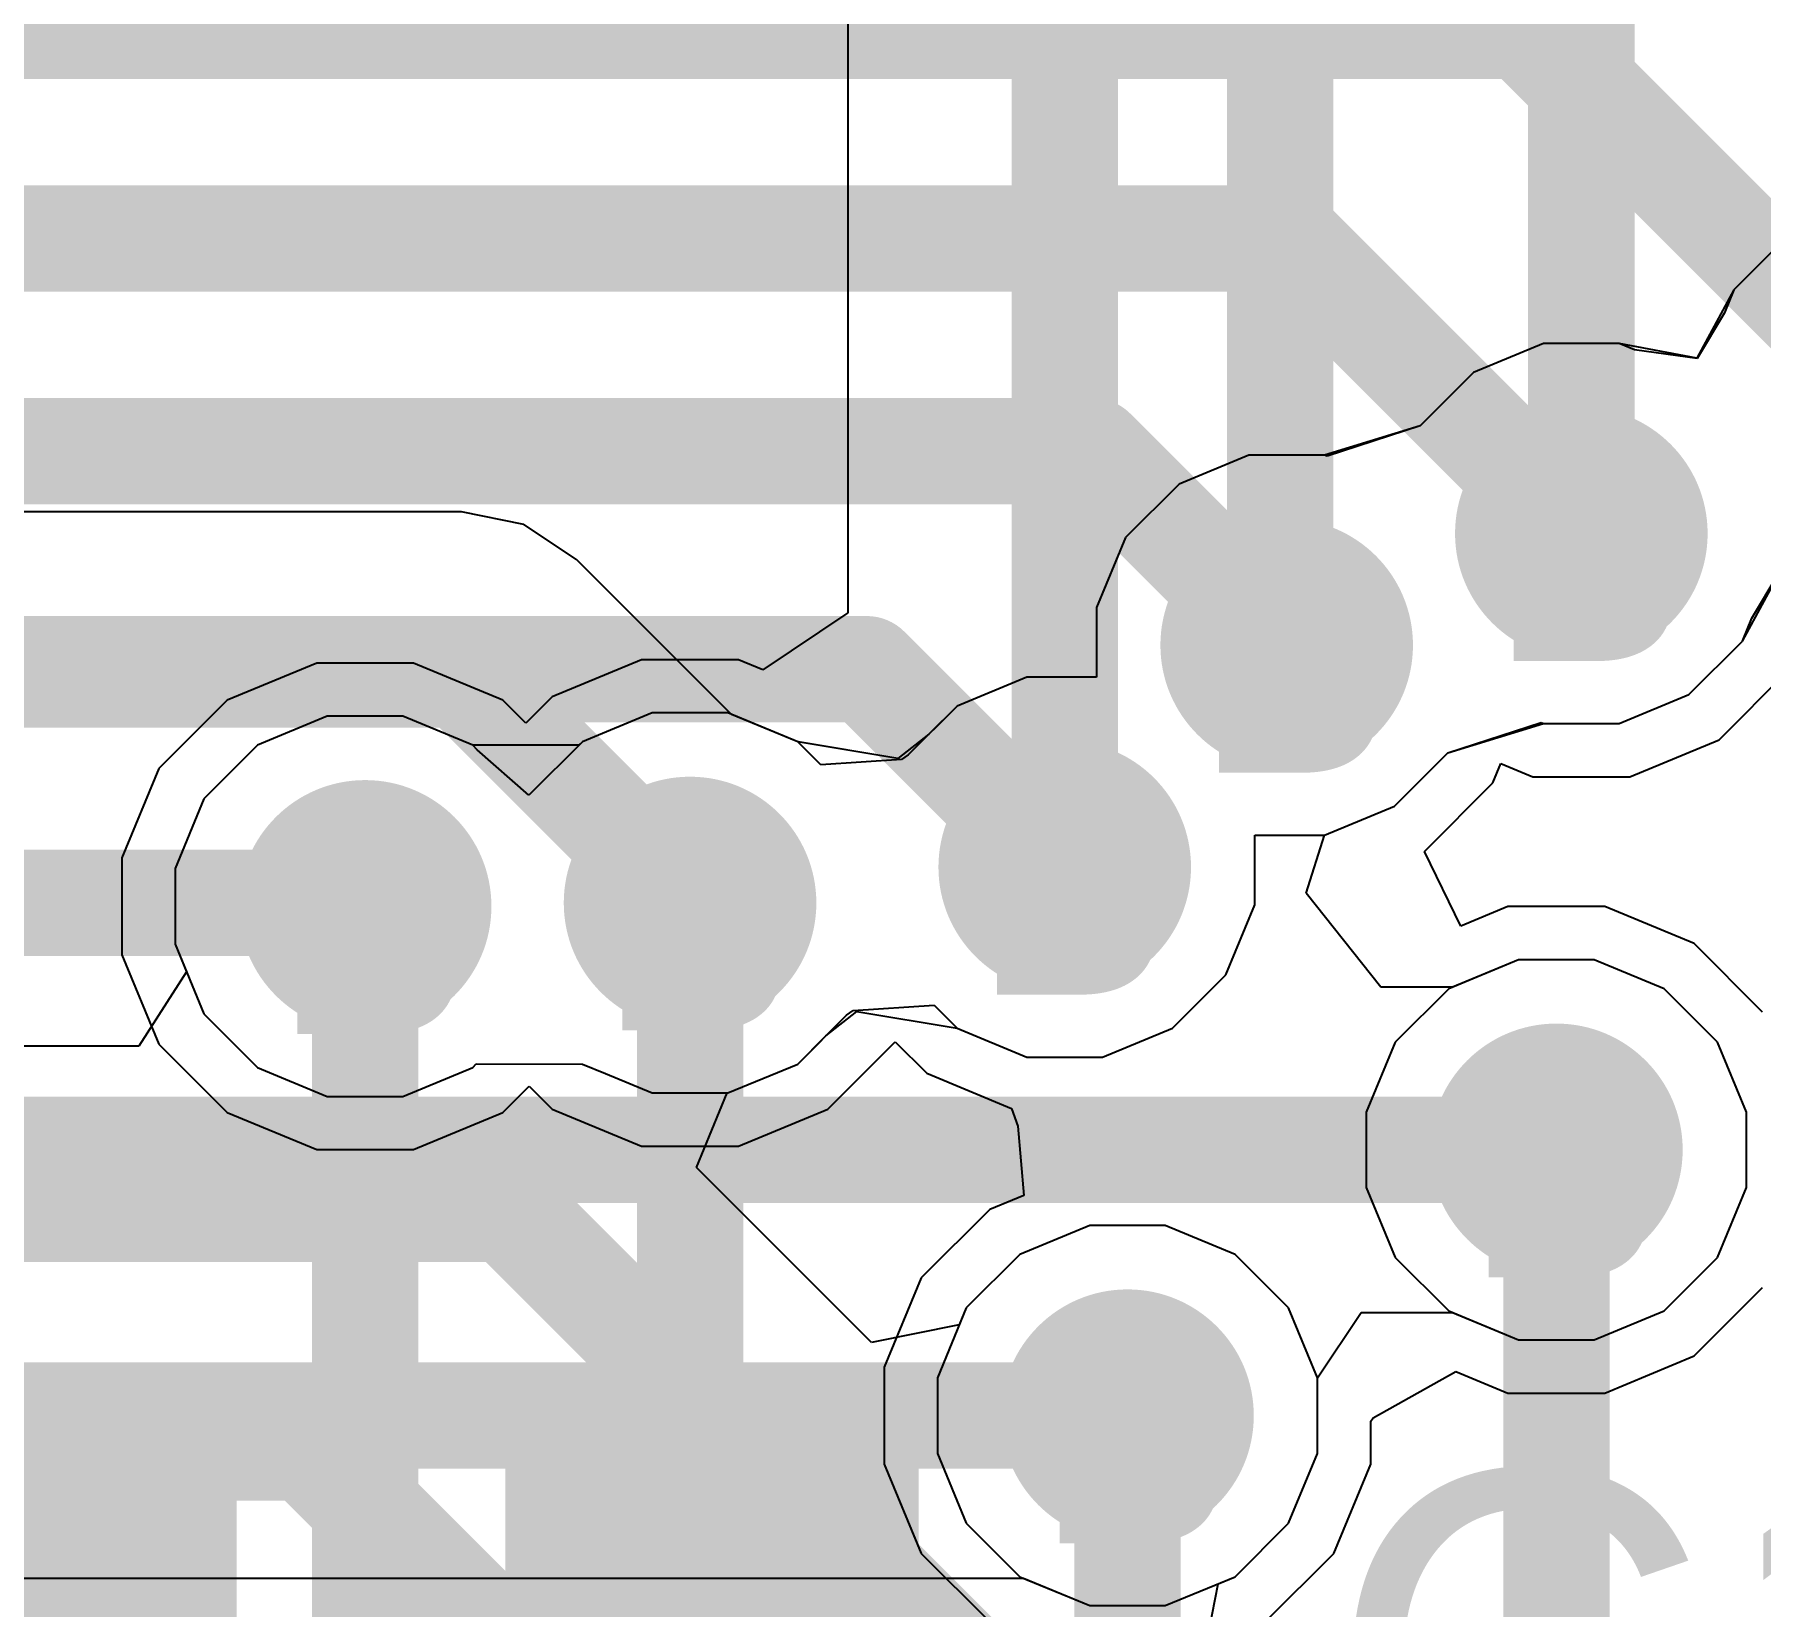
# Model space of a CAD drawing. Header units: inches. Extents: x 0 to 5379, y 0 to 5429.
# Drawn here: x 103.67 to 107.792, y 143.242 to 146.998 of the extents above; entities that cross this region are included whole.
import ezdxf

# ---------------------------------------------------------------- set-up
doc = ezdxf.new("R2010")
doc.units = ezdxf.units.IN
for name, color, linetype in [('Bottom Layer', 5, 'Continuous'), ('Bottom Solder', 6, 'Continuous'), ('Drill Drawing', 1, 'Continuous'), ('GND01', 16, 'Continuous'), ('GND02', 76, 'Continuous'), ('PWR', 156, 'Continuous'), ('SIG 01', 90, 'Continuous'), ('Top Layer', 1, 'Continuous'), ('Top Overlay', 2, 'Continuous'), ('Top Paste', 8, 'Continuous'), ('Top Solder', 216, 'Continuous'), ('Via Holes', 16, 'Continuous')]:
    doc.layers.add(name, color=color, linetype=linetype)
doc.styles.add('Arial', font='', dxfattribs={"height": 0.2})
doc.styles.get('Arial').set_extended_font_data('Arial')

# ---------------------------------------------------------------- blocks, each defined once
blk = doc.blocks.new('C___0603_944')
at = {"layer": 'Top Layer'}
for points in [[(-0.381, 0.4445), (-0.381, -0.4445), (-1.143, -0.4445), (-1.143, 0.4445)], [(1.143, 0.4445), (1.143, -0.4445), (0.381, -0.4445), (0.381, 0.4445)]]:
    blk.add_hatch(color=1, dxfattribs=at).paths.add_polyline_path(points)
at = {"layer": 'Top Paste'}
for points in [[(-0.381, 0.4445), (-0.381, -0.4445), (-1.143, -0.4445), (-1.143, 0.4445)], [(1.143, 0.4445), (1.143, -0.4445), (0.381, -0.4445), (0.381, 0.4445)]]:
    blk.add_hatch(color=8, dxfattribs=at).paths.add_polyline_path(points)
at = {"layer": 'Top Solder'}
for points in [[(-0.321, 0.5045), (-0.321, -0.5045), (-1.203, -0.5045), (-1.203, 0.5045)], [(1.203, 0.5045), (1.203, -0.5045), (0.321, -0.5045), (0.321, 0.5045)]]:
    blk.add_hatch(color=216, dxfattribs=at).paths.add_polyline_path(points)
at = {"layer": 'Top Overlay'}
for points in [[(-1.2446, 0.5334, 0.127, 0.127, 0), (-0.4572, 0.5334, 0.127, 0.127, 0)], [(-1.2446, -0.5334, 0.127, 0.127, 0), (-1.2446, 0.5334, 0.127, 0.127, 0)], [(0.4572, 0.5334, 0.127, 0.127, 0), (1.2446, 0.5334, 0.127, 0.127, 0)], [(1.2446, -0.5334, 0.127, 0.127, 0), (1.2446, 0.5334, 0.127, 0.127, 0)], [(-1.2446, -0.5334, 0.127, 0.127, 0), (-0.4572, -0.5334, 0.127, 0.127, 0)], [(0.4572, -0.5334, 0.127, 0.127, 0), (1.2446, -0.5334, 0.127, 0.127, 0)]]:
    blk.add_lwpolyline(points, format="xyseb", dxfattribs=at)
for points in [[(-1.2764, 0.5334, 0.0635, 0.0635, 1), (-1.2128, 0.5334, 0.0635, 0.0635, 1)], [(-1.2764, 0.5334, 0.0635, 0.0635, 1), (-1.2128, 0.5334, 0.0635, 0.0635, 1)], [(-0.4889, 0.5334, 0.0635, 0.0635, 1), (-0.4254, 0.5334, 0.0635, 0.0635, 1)], [(0.4254, 0.5334, 0.0635, 0.0635, 1), (0.4889, 0.5334, 0.0635, 0.0635, 1)], [(1.2128, 0.5334, 0.0635, 0.0635, 1), (1.2764, 0.5334, 0.0635, 0.0635, 1)], [(1.2128, 0.5334, 0.0635, 0.0635, 1), (1.2764, 0.5334, 0.0635, 0.0635, 1)], [(-1.2764, -0.5334, 0.0635, 0.0635, 1), (-1.2128, -0.5334, 0.0635, 0.0635, 1)], [(-1.2764, -0.5334, 0.0635, 0.0635, 1), (-1.2128, -0.5334, 0.0635, 0.0635, 1)], [(-0.4889, -0.5334, 0.0635, 0.0635, 1), (-0.4254, -0.5334, 0.0635, 0.0635, 1)], [(0.4254, -0.5334, 0.0635, 0.0635, 1), (0.4889, -0.5334, 0.0635, 0.0635, 1)], [(1.2128, -0.5334, 0.0635, 0.0635, 1), (1.2764, -0.5334, 0.0635, 0.0635, 1)], [(1.2128, -0.5334, 0.0635, 0.0635, 1), (1.2764, -0.5334, 0.0635, 0.0635, 1)]]:
    blk.add_lwpolyline(points, format="xyseb", close=True, dxfattribs=at)

msp = doc.modelspace()

# ---------------------------------------------------------------- hatches: boundary and pattern name
at = {"layer": 'Bottom Layer'}
h = msp.add_hatch(color=5, dxfattribs=at)
edge = h.paths.add_edge_path()
edge.add_arc((107.3646, 145.8058), 0.2, 0, 360)
h = msp.add_hatch(color=5, dxfattribs=at)
edge = h.paths.add_edge_path()
edge.add_arc((106.6609, 145.539), 0.2, 0, 360)
h = msp.add_hatch(color=5, dxfattribs=at)
edge = h.paths.add_edge_path()
edge.add_arc((106.1308, 145.0088), 0.2, 0, 360)
h = msp.add_hatch(color=5, dxfattribs=at)
edge = h.paths.add_edge_path()
edge.add_arc((104.46, 144.9151), 0.2, 0, 360)
h = msp.add_hatch(color=5, dxfattribs=at)
edge = h.paths.add_edge_path()
edge.add_arc((105.236, 144.9232), 0.2, 0, 360)
h = msp.add_hatch(color=5, dxfattribs=at)
edge = h.paths.add_edge_path()
edge.add_arc((107.305, 144.3334), 0.2, 0, 360)
h = msp.add_hatch(color=5, dxfattribs=at)
edge = h.paths.add_edge_path()
edge.add_arc((106.2807, 143.6984), 0.2, 0, 360)
at = {"layer": 'Bottom Solder'}
h = msp.add_hatch(color=6, dxfattribs=at)
edge = h.paths.add_edge_path()
edge.add_arc((107.3646, 145.8058), 0.3016, 0, 360)
h = msp.add_hatch(color=6, dxfattribs=at)
edge = h.paths.add_edge_path()
edge.add_arc((106.6609, 145.539), 0.3016, 0, 360)
h = msp.add_hatch(color=6, dxfattribs=at)
edge = h.paths.add_edge_path()
edge.add_arc((106.1308, 145.0088), 0.3016, 0, 360)
h = msp.add_hatch(color=6, dxfattribs=at)
edge = h.paths.add_edge_path()
edge.add_arc((105.236, 144.9232), 0.3016, 0, 360)
h = msp.add_hatch(color=6, dxfattribs=at)
edge = h.paths.add_edge_path()
edge.add_arc((104.46, 144.9151), 0.3016, 0, 360)
h = msp.add_hatch(color=6, dxfattribs=at)
edge = h.paths.add_edge_path()
edge.add_arc((107.305, 144.3334), 0.3016, 0, 360)
h = msp.add_hatch(color=6, dxfattribs=at)
edge = h.paths.add_edge_path()
edge.add_arc((106.2807, 143.6984), 0.3016, 0, 360)
at = {"layer": 'GND01'}
h = msp.add_hatch(color=16, dxfattribs=at)
edge = h.paths.add_edge_path()
edge.add_arc((107.3646, 145.8058), 0.2, 0, 360)
h = msp.add_hatch(color=16, dxfattribs=at)
edge = h.paths.add_edge_path()
edge.add_arc((106.6609, 145.539), 0.2, 0, 360)
h = msp.add_hatch(color=16, dxfattribs=at)
edge = h.paths.add_edge_path()
edge.add_arc((106.1308, 145.0088), 0.2, 0, 360)
h = msp.add_hatch(color=16, dxfattribs=at)
edge = h.paths.add_edge_path()
edge.add_arc((104.46, 144.9151), 0.2, 0, 360)
h = msp.add_hatch(color=16, dxfattribs=at)
edge = h.paths.add_edge_path()
edge.add_arc((105.236, 144.9232), 0.2, 0, 360)
h = msp.add_hatch(color=16, dxfattribs=at)
edge = h.paths.add_edge_path()
edge.add_arc((107.305, 144.3334), 0.2, 0, 360)
h = msp.add_hatch(color=16, dxfattribs=at)
edge = h.paths.add_edge_path()
edge.add_arc((106.2807, 143.6984), 0.2, 0, 360)
at = {"layer": 'GND02'}
h = msp.add_hatch(color=76, dxfattribs=at)
edge = h.paths.add_edge_path()
edge.add_arc((107.3646, 145.8058), 0.2, 0, 360)
h = msp.add_hatch(color=76, dxfattribs=at)
edge = h.paths.add_edge_path()
edge.add_arc((106.6609, 145.539), 0.2, 0, 360)
h = msp.add_hatch(color=76, dxfattribs=at)
edge = h.paths.add_edge_path()
edge.add_arc((106.1308, 145.0088), 0.2, 0, 360)
h = msp.add_hatch(color=76, dxfattribs=at)
edge = h.paths.add_edge_path()
edge.add_arc((104.46, 144.9151), 0.2, 0, 360)
h = msp.add_hatch(color=76, dxfattribs=at)
edge = h.paths.add_edge_path()
edge.add_arc((105.236, 144.9232), 0.2, 0, 360)
h = msp.add_hatch(color=76, dxfattribs=at)
edge = h.paths.add_edge_path()
edge.add_arc((107.305, 144.3334), 0.2, 0, 360)
h = msp.add_hatch(color=76, dxfattribs=at)
edge = h.paths.add_edge_path()
edge.add_arc((106.2807, 143.6984), 0.2, 0, 360)
at = {"layer": 'PWR'}
h = msp.add_hatch(color=156, dxfattribs=at)
edge = h.paths.add_edge_path()
edge.add_arc((107.3646, 145.8058), 0.2, 0, 360)
h = msp.add_hatch(color=156, dxfattribs=at)
edge = h.paths.add_edge_path()
edge.add_arc((106.6609, 145.539), 0.2, 0, 360)
h = msp.add_hatch(color=156, dxfattribs=at)
edge = h.paths.add_edge_path()
edge.add_arc((106.1308, 145.0088), 0.2, 0, 360)
h = msp.add_hatch(color=156, dxfattribs=at)
edge = h.paths.add_edge_path()
edge.add_arc((104.46, 144.9151), 0.2, 0, 360)
h = msp.add_hatch(color=156, dxfattribs=at)
edge = h.paths.add_edge_path()
edge.add_arc((105.236, 144.9232), 0.2, 0, 360)
h = msp.add_hatch(color=156, dxfattribs=at)
edge = h.paths.add_edge_path()
edge.add_arc((107.305, 144.3334), 0.2, 0, 360)
h = msp.add_hatch(color=156, dxfattribs=at)
edge = h.paths.add_edge_path()
edge.add_arc((106.2807, 143.6984), 0.2, 0, 360)
at = {"layer": 'SIG 01'}
h = msp.add_hatch(color=90, dxfattribs=at)
edge = h.paths.add_edge_path()
edge.add_arc((107.3646, 145.8058), 0.2, 0, 360)
h = msp.add_hatch(color=90, dxfattribs=at)
edge = h.paths.add_edge_path()
edge.add_arc((106.6609, 145.539), 0.2, 0, 360)
h = msp.add_hatch(color=90, dxfattribs=at)
edge = h.paths.add_edge_path()
edge.add_arc((106.1308, 145.0088), 0.2, 0, 360)
h = msp.add_hatch(color=90, dxfattribs=at)
edge = h.paths.add_edge_path()
edge.add_arc((104.46, 144.9151), 0.2, 0, 360)
h = msp.add_hatch(color=90, dxfattribs=at)
edge = h.paths.add_edge_path()
edge.add_arc((105.236, 144.9232), 0.2, 0, 360)
h = msp.add_hatch(color=90, dxfattribs=at)
edge = h.paths.add_edge_path()
edge.add_arc((107.305, 144.3334), 0.2, 0, 360)
h = msp.add_hatch(color=90, dxfattribs=at)
edge = h.paths.add_edge_path()
edge.add_arc((106.2807, 143.6984), 0.2, 0, 360)
at = {"layer": 'Top Layer'}
h = msp.add_hatch(color=1, dxfattribs=at)
edge = h.paths.add_edge_path()
edge.add_arc((107.3646, 145.8058), 0.2, 0, 360)
h = msp.add_hatch(color=1, dxfattribs=at)
edge = h.paths.add_edge_path()
edge.add_arc((106.6609, 145.539), 0.2, 0, 360)
h = msp.add_hatch(color=1, dxfattribs=at)
edge = h.paths.add_edge_path()
edge.add_arc((106.1308, 145.0088), 0.2, 0, 360)
h = msp.add_hatch(color=1, dxfattribs=at)
edge = h.paths.add_edge_path()
edge.add_arc((104.46, 144.9151), 0.2, 0, 360)
h = msp.add_hatch(color=1, dxfattribs=at)
edge = h.paths.add_edge_path()
edge.add_arc((105.236, 144.9232), 0.2, 0, 360)
h = msp.add_hatch(color=1, dxfattribs=at)
edge = h.paths.add_edge_path()
edge.add_arc((107.305, 144.3334), 0.2, 0, 360)
h = msp.add_hatch(color=1, dxfattribs=at)
edge = h.paths.add_edge_path()
edge.add_arc((106.2807, 143.6984), 0.2, 0, 360)
msp.add_hatch(color=1, dxfattribs=at).paths.add_polyline_path([(101.0298, 142.6631), (104.093, 142.6631), (104.093, 143.5521), (101.0298, 143.5521)])
at = {"layer": 'Top Solder'}
h = msp.add_hatch(color=216, dxfattribs=at)
edge = h.paths.add_edge_path()
edge.add_arc((107.3646, 145.8058), 0.3016, 0, 360)
h = msp.add_hatch(color=216, dxfattribs=at)
edge = h.paths.add_edge_path()
edge.add_arc((106.6609, 145.539), 0.3016, 0, 360)
h = msp.add_hatch(color=216, dxfattribs=at)
edge = h.paths.add_edge_path()
edge.add_arc((106.1308, 145.0088), 0.3016, 0, 360)
h = msp.add_hatch(color=216, dxfattribs=at)
edge = h.paths.add_edge_path()
edge.add_arc((105.236, 144.9232), 0.3016, 0, 360)
h = msp.add_hatch(color=216, dxfattribs=at)
edge = h.paths.add_edge_path()
edge.add_arc((104.46, 144.9151), 0.3016, 0, 360)
h = msp.add_hatch(color=216, dxfattribs=at)
edge = h.paths.add_edge_path()
edge.add_arc((107.305, 144.3334), 0.3016, 0, 360)
h = msp.add_hatch(color=216, dxfattribs=at)
edge = h.paths.add_edge_path()
edge.add_arc((106.2807, 143.6984), 0.3016, 0, 360)
at = {"layer": 'Via Holes'}
h = msp.add_hatch(color=7, dxfattribs=at)
edge = h.paths.add_edge_path()
edge.add_arc((107.3646, 145.8058), 0.1, 0, 360)
h = msp.add_hatch(color=7, dxfattribs=at)
edge = h.paths.add_edge_path()
edge.add_arc((106.6609, 145.539), 0.1, 0, 360)
h = msp.add_hatch(color=7, dxfattribs=at)
edge = h.paths.add_edge_path()
edge.add_arc((106.1308, 145.0088), 0.1, 0, 360)
h = msp.add_hatch(color=7, dxfattribs=at)
edge = h.paths.add_edge_path()
edge.add_arc((104.46, 144.9151), 0.1, 0, 360)
h = msp.add_hatch(color=7, dxfattribs=at)
edge = h.paths.add_edge_path()
edge.add_arc((105.236, 144.9232), 0.1, 0, 360)
h = msp.add_hatch(color=7, dxfattribs=at)
edge = h.paths.add_edge_path()
edge.add_arc((107.305, 144.3334), 0.1, 0, 360)
h = msp.add_hatch(color=7, dxfattribs=at)
edge = h.paths.add_edge_path()
edge.add_arc((106.2807, 143.6984), 0.1, 0, 360)

# ---------------------------------------------------------------- linework, layer by layer
at = {"layer": 'Bottom Layer'}
for p, q in [((107.8567, 146.5159), (107.729, 146.3882)), ((107.729, 146.3882), (107.7063, 146.3334)), ((107.7063, 146.3334), (107.6414, 146.2239)), ((107.2743, 146.2598), (107.1074, 146.1907)), ((107.4549, 146.2598), (107.2743, 146.2598)), ((107.4917, 146.2445), (107.4549, 146.2598)), ((107.6414, 146.2239), (107.4917, 146.2445)), ((107.1074, 146.1907), (106.9797, 146.063)), ((106.9797, 146.063), (106.7572, 145.9906)), ((106.5706, 145.993), (106.4038, 145.9239)), ((106.7513, 145.993), (106.5706, 145.993)), ((106.7572, 145.9906), (106.7513, 145.993)), ((106.4038, 145.9239), (106.2761, 145.7962)), ((106.2761, 145.7962), (106.207, 145.6293)), ((107.7721, 145.6034), (107.837, 145.7129)), ((106.207, 145.6293), (106.207, 145.4628)), ((107.7494, 145.5486), (107.7721, 145.6034)), ((107.6217, 145.4209), (107.7494, 145.5486)), ((106.0404, 145.4628), (105.8736, 145.3937)), ((106.207, 145.4628), (106.0404, 145.4628)), ((105.8736, 145.3937), (105.7567, 145.2769)), ((107.4549, 145.3518), (107.6217, 145.4209)), ((104.3697, 145.3691), (104.2029, 145.3)), ((104.5503, 145.3691), (104.3697, 145.3691)), ((104.7172, 145.3), (104.5503, 145.3691)), ((105.1457, 145.3772), (104.9788, 145.3081)), ((105.3263, 145.3772), (105.1457, 145.3772)), ((105.4932, 145.3081), (105.3263, 145.3772)), ((107.0458, 145.2819), (107.2683, 145.3543)), ((107.2683, 145.3543), (107.2743, 145.3518)), ((107.2743, 145.3518), (107.4549, 145.3518)), ((104.9788, 145.3081), (104.8511, 145.1804)), ((105.5481, 145.2532), (105.4932, 145.3081)), ((104.2029, 145.3), (104.0751, 145.1723)), ((104.7278, 145.2894), (104.7172, 145.3)), ((104.8511, 145.1804), (104.7278, 145.2894)), ((105.741, 145.2657), (105.5481, 145.2532)), ((105.7567, 145.2769), (105.741, 145.2657)), ((106.9181, 145.1542), (107.0458, 145.2819)), ((104.0751, 145.1723), (104.006, 145.0054)), ((106.7513, 145.085), (106.9181, 145.1542)), ((106.5847, 144.9185), (106.5847, 145.085)), ((106.5847, 145.085), (106.7513, 145.085)), ((104.006, 145.0054), (104.006, 144.8248)), ((106.5156, 144.7517), (106.5847, 144.9185)), ((104.006, 144.8248), (104.0333, 144.7589)), ((107.2147, 144.7874), (107.0478, 144.7183)), ((107.3953, 144.7874), (107.2147, 144.7874)), ((107.5622, 144.7183), (107.3953, 144.7874)), ((104.0333, 144.7589), (103.9196, 144.5811)), ((106.3879, 144.624), (106.5156, 144.7517)), ((107.0478, 144.7183), (106.9201, 144.5906)), ((107.6899, 144.5906), (107.5622, 144.7183)), ((105.4932, 144.5383), (105.61, 144.6552)), ((105.61, 144.6552), (105.6258, 144.6664)), ((105.6258, 144.6664), (105.8187, 144.6789)), ((105.8187, 144.6789), (105.8736, 144.624)), ((105.8736, 144.624), (106.0404, 144.5548)), ((106.2211, 144.5548), (106.3879, 144.624)), ((103.9196, 144.5811), (86.9157, 144.5811)), ((106.9201, 144.5906), (106.851, 144.4237)), ((107.759, 144.4237), (107.6899, 144.5906)), ((105.3263, 144.4692), (105.4932, 144.5383)), ((106.0404, 144.5548), (106.2211, 144.5548)), ((105.2512, 144.2914), (105.3249, 144.4692)), ((105.3249, 144.4692), (105.3263, 144.4692)), ((106.851, 144.4237), (106.851, 144.2431)), ((107.759, 144.2431), (107.759, 144.4237)), ((105.6693, 143.8733), (105.2512, 144.2914)), ((106.851, 144.2431), (106.9201, 144.0762)), ((107.6899, 144.0762), (107.759, 144.2431)), ((106.1904, 144.1524), (106.0235, 144.0833)), ((106.371, 144.1524), (106.1904, 144.1524)), ((106.5379, 144.0833), (106.371, 144.1524)), ((106.0235, 144.0833), (105.8958, 143.9556)), ((106.6656, 143.9556), (106.5379, 144.0833)), ((106.9201, 144.0762), (107.0478, 143.9485)), ((107.5622, 143.9485), (107.6899, 144.0762)), ((105.8958, 143.9556), (105.879, 143.9151)), ((106.7347, 143.7887), (106.6656, 143.9556)), ((107.0478, 143.9485), (107.2147, 143.8794)), ((107.3953, 143.8794), (107.5622, 143.9485)), ((105.879, 143.9151), (105.6693, 143.8733)), ((107.2147, 143.8794), (107.3953, 143.8794)), ((106.7347, 143.6081), (106.7347, 143.7887)), ((106.6656, 143.4412), (106.7347, 143.6081)), ((106.5379, 143.3135), (106.6656, 143.4412)), ((106.4556, 143.087), (106.4974, 143.2967)), ((106.4974, 143.2967), (106.5379, 143.3135))]:
    msp.add_line(p, q, dxfattribs=at)
for points in [[(86.7548, 144.1927, 0.254, 0.254, 0), (104.8006, 144.1927, 0.254, 0.254, 0)], [(104.8006, 144.1927, 0.254, 0.254, 0), (106.2807, 142.7126, 0.254, 0.254, 0)], [(80.1888, 143.622, 0.254, 0.254, 0), (104.3208, 143.622, 0.254, 0.254, 0)], [(104.3208, 143.622, 0.254, 0.254, 0), (105.244, 142.6988, 0.254, 0.254, 0)]]:
    msp.add_lwpolyline(points, format="xyseb", dxfattribs=at)
for points in [[(104.7371, 144.1927, 0.127, 0.127, 1), (104.8641, 144.1927, 0.127, 0.127, 1)], [(104.7371, 144.1927, 0.127, 0.127, 1), (104.8641, 144.1927, 0.127, 0.127, 1)], [(104.2573, 143.622, 0.127, 0.127, 1), (104.3843, 143.622, 0.127, 0.127, 1)], [(104.2573, 143.622, 0.127, 0.127, 1), (104.3843, 143.622, 0.127, 0.127, 1)]]:
    msp.add_lwpolyline(points, format="xyseb", close=True, dxfattribs=at)
at = {"layer": 'GND01'}
for p, q in [((107.8567, 146.5159), (107.729, 146.3882)), ((107.729, 146.3882), (107.6404, 146.225)), ((107.2743, 146.2598), (107.1074, 146.1907)), ((107.4549, 146.2598), (107.2743, 146.2598)), ((107.6404, 146.225), (107.4549, 146.2598)), ((107.1074, 146.1907), (106.9797, 146.063)), ((106.9797, 146.063), (106.7513, 145.993)), ((106.5706, 145.993), (106.4038, 145.9239)), ((106.7513, 145.993), (106.5706, 145.993)), ((106.4038, 145.9239), (106.2761, 145.7962)), ((106.2761, 145.7962), (106.207, 145.6293)), ((107.7494, 145.5486), (107.838, 145.7118)), ((106.207, 145.6293), (106.207, 145.4628)), ((107.6217, 145.4209), (107.7494, 145.5486)), ((106.0404, 145.4628), (105.8736, 145.3937)), ((106.207, 145.4628), (106.0404, 145.4628)), ((105.8736, 145.3937), (105.8065, 145.3266)), ((107.4549, 145.3518), (107.6217, 145.4209)), ((104.3697, 145.3691), (104.2029, 145.3)), ((104.5503, 145.3691), (104.3697, 145.3691)), ((104.6618, 145.3229), (104.5503, 145.3691)), ((105.1457, 145.3772), (104.9788, 145.3081)), ((105.3263, 145.3772), (105.1457, 145.3772)), ((105.4932, 145.3081), (105.3263, 145.3772)), ((107.0458, 145.2819), (107.2743, 145.3518)), ((107.2743, 145.3518), (107.4549, 145.3518)), ((104.7172, 145.3), (104.6618, 145.3229)), ((104.9788, 145.3081), (104.9705, 145.2998)), ((105.7324, 145.2683), (105.4932, 145.3081)), ((105.8065, 145.3266), (105.7324, 145.2683)), ((104.2029, 145.3), (104.0751, 145.1723)), ((104.9705, 145.2998), (104.7172, 145.3)), ((106.9181, 145.1542), (107.0458, 145.2819)), ((104.0751, 145.1723), (104.006, 145.0054)), ((106.7513, 145.085), (106.9181, 145.1542)), ((106.5847, 144.9185), (106.5847, 145.085)), ((106.5847, 145.085), (106.7513, 145.085)), ((104.006, 145.0054), (104.006, 144.8248)), ((106.5156, 144.7517), (106.5847, 144.9185)), ((104.006, 144.8248), (104.0751, 144.6579)), ((107.2147, 144.7874), (107.0478, 144.7183)), ((107.3953, 144.7874), (107.2147, 144.7874)), ((107.5622, 144.7183), (107.3953, 144.7874)), ((106.3879, 144.624), (106.5156, 144.7517)), ((107.0478, 144.7183), (106.9201, 144.5906)), ((107.6899, 144.5906), (107.5622, 144.7183)), ((104.0751, 144.6579), (104.2029, 144.5302)), ((105.5603, 144.6054), (105.6344, 144.6638)), ((105.6344, 144.6638), (105.8736, 144.624)), ((105.4932, 144.5383), (105.5603, 144.6054)), ((105.8736, 144.624), (106.0404, 144.5548)), ((106.2211, 144.5548), (106.3879, 144.624)), ((106.9201, 144.5906), (106.851, 144.4237)), ((107.759, 144.4237), (107.6899, 144.5906)), ((104.2029, 144.5302), (104.3697, 144.4611)), ((104.5503, 144.4611), (104.7172, 144.5302)), ((104.7172, 144.5302), (104.7255, 144.5386)), ((104.7255, 144.5386), (104.9788, 144.5383)), ((104.9788, 144.5383), (105.0342, 144.5154)), ((105.3263, 144.4692), (105.4932, 144.5383)), ((106.0404, 144.5548), (106.2211, 144.5548)), ((105.0342, 144.5154), (105.1457, 144.4692)), ((104.3697, 144.4611), (104.5503, 144.4611)), ((105.1457, 144.4692), (105.3263, 144.4692)), ((106.851, 144.4237), (106.851, 144.2431)), ((107.759, 144.2431), (107.759, 144.4237)), ((106.851, 144.2431), (106.9201, 144.0762)), ((107.6899, 144.0762), (107.759, 144.2431)), ((106.1904, 144.1524), (106.0235, 144.0833)), ((106.371, 144.1524), (106.1904, 144.1524)), ((106.5379, 144.0833), (106.371, 144.1524)), ((106.0235, 144.0833), (105.8958, 143.9556)), ((106.6656, 143.9556), (106.5379, 144.0833)), ((106.9201, 144.0762), (107.0478, 143.9485)), ((107.5622, 143.9485), (107.6899, 144.0762)), ((105.8958, 143.9556), (105.8267, 143.7887)), ((106.7347, 143.7887), (106.6656, 143.9556)), ((107.0478, 143.9485), (107.2147, 143.8794)), ((107.3953, 143.8794), (107.5622, 143.9485)), ((107.2147, 143.8794), (107.3953, 143.8794)), ((105.8267, 143.7887), (105.8267, 143.6081)), ((106.7347, 143.6081), (106.7347, 143.7887)), ((105.8267, 143.6081), (105.8958, 143.4412)), ((106.6656, 143.4412), (106.7347, 143.6081)), ((105.8958, 143.4412), (106.0235, 143.3135)), ((106.5379, 143.3135), (106.6656, 143.4412)), ((106.0235, 143.3135), (106.1904, 143.2444)), ((106.371, 143.2444), (106.5379, 143.3135)), ((106.1904, 143.2444), (106.371, 143.2444))]:
    msp.add_line(p, q, dxfattribs=at)
at = {"layer": 'GND02'}
for p, q in [((107.8567, 146.5159), (107.729, 146.3882)), ((107.729, 146.3882), (107.6404, 146.225)), ((107.2743, 146.2598), (107.1074, 146.1907)), ((107.4549, 146.2598), (107.2743, 146.2598)), ((107.6404, 146.225), (107.4549, 146.2598)), ((107.1074, 146.1907), (106.9797, 146.063)), ((106.9797, 146.063), (106.7513, 145.993)), ((106.5706, 145.993), (106.4038, 145.9239)), ((106.7513, 145.993), (106.5706, 145.993)), ((106.4038, 145.9239), (106.2761, 145.7962)), ((106.2761, 145.7962), (106.207, 145.6293)), ((107.7494, 145.5486), (107.838, 145.7118)), ((106.207, 145.6293), (106.207, 145.4628)), ((107.6217, 145.4209), (107.7494, 145.5486)), ((106.0404, 145.4628), (105.8736, 145.3937)), ((106.207, 145.4628), (106.0404, 145.4628)), ((105.8736, 145.3937), (105.8065, 145.3266)), ((107.4549, 145.3518), (107.6217, 145.4209)), ((104.3697, 145.3691), (104.2029, 145.3)), ((104.5503, 145.3691), (104.3697, 145.3691)), ((104.6618, 145.3229), (104.5503, 145.3691)), ((105.1457, 145.3772), (104.9788, 145.3081)), ((105.3263, 145.3772), (105.1457, 145.3772)), ((105.4932, 145.3081), (105.3263, 145.3772)), ((107.0458, 145.2819), (107.2743, 145.3518)), ((107.2743, 145.3518), (107.4549, 145.3518)), ((104.7172, 145.3), (104.6618, 145.3229)), ((104.9788, 145.3081), (104.9705, 145.2998)), ((105.7324, 145.2683), (105.4932, 145.3081)), ((105.8065, 145.3266), (105.7324, 145.2683)), ((104.2029, 145.3), (104.0751, 145.1723)), ((104.9705, 145.2998), (104.7172, 145.3)), ((106.9181, 145.1542), (107.0458, 145.2819)), ((104.0751, 145.1723), (104.006, 145.0054)), ((106.7513, 145.085), (106.9181, 145.1542)), ((106.5847, 144.9185), (106.5847, 145.085)), ((106.5847, 145.085), (106.7513, 145.085)), ((104.006, 145.0054), (104.006, 144.8248)), ((106.5156, 144.7517), (106.5847, 144.9185)), ((104.006, 144.8248), (104.0751, 144.6579)), ((107.2147, 144.7874), (107.0478, 144.7183)), ((107.3953, 144.7874), (107.2147, 144.7874)), ((107.5622, 144.7183), (107.3953, 144.7874)), ((106.3879, 144.624), (106.5156, 144.7517)), ((107.0478, 144.7183), (106.9201, 144.5906)), ((107.6899, 144.5906), (107.5622, 144.7183)), ((104.0751, 144.6579), (104.2029, 144.5302)), ((105.5603, 144.6054), (105.6344, 144.6638)), ((105.6344, 144.6638), (105.8736, 144.624)), ((105.4932, 144.5383), (105.5603, 144.6054)), ((105.8736, 144.624), (106.0404, 144.5548)), ((106.2211, 144.5548), (106.3879, 144.624)), ((106.9201, 144.5906), (106.851, 144.4237)), ((107.759, 144.4237), (107.6899, 144.5906)), ((104.2029, 144.5302), (104.3697, 144.4611)), ((104.5503, 144.4611), (104.7172, 144.5302)), ((104.7172, 144.5302), (104.7255, 144.5386)), ((104.7255, 144.5386), (104.9788, 144.5383)), ((104.9788, 144.5383), (105.0342, 144.5154)), ((105.3263, 144.4692), (105.4932, 144.5383)), ((106.0404, 144.5548), (106.2211, 144.5548)), ((105.0342, 144.5154), (105.1457, 144.4692)), ((104.3697, 144.4611), (104.5503, 144.4611)), ((105.1457, 144.4692), (105.3263, 144.4692)), ((106.851, 144.4237), (106.851, 144.2431)), ((107.759, 144.2431), (107.759, 144.4237)), ((106.851, 144.2431), (106.9201, 144.0762)), ((107.6899, 144.0762), (107.759, 144.2431)), ((106.1904, 144.1524), (106.0235, 144.0833)), ((106.371, 144.1524), (106.1904, 144.1524)), ((106.5379, 144.0833), (106.371, 144.1524)), ((106.0235, 144.0833), (105.8958, 143.9556)), ((106.6656, 143.9556), (106.5379, 144.0833)), ((106.9201, 144.0762), (107.0478, 143.9485)), ((107.5622, 143.9485), (107.6899, 144.0762)), ((105.8958, 143.9556), (105.8267, 143.7887)), ((106.7347, 143.7887), (106.6656, 143.9556)), ((107.0478, 143.9485), (107.2147, 143.8794)), ((107.3953, 143.8794), (107.5622, 143.9485)), ((107.2147, 143.8794), (107.3953, 143.8794)), ((105.8267, 143.7887), (105.8267, 143.6081)), ((106.7347, 143.6081), (106.7347, 143.7887)), ((105.8267, 143.6081), (105.8958, 143.4412)), ((106.6656, 143.4412), (106.7347, 143.6081)), ((105.8958, 143.4412), (106.0235, 143.3135)), ((106.5379, 143.3135), (106.6656, 143.4412)), ((106.0235, 143.3135), (106.1904, 143.2444)), ((106.371, 143.2444), (106.5379, 143.3135)), ((106.1904, 143.2444), (106.371, 143.2444))]:
    msp.add_line(p, q, dxfattribs=at)
at = {"layer": 'PWR'}
for p, q in [((107.8567, 146.5159), (107.729, 146.3882)), ((107.729, 146.3882), (107.6404, 146.225)), ((107.2743, 146.2598), (107.1074, 146.1907)), ((107.4549, 146.2598), (107.2743, 146.2598)), ((107.6404, 146.225), (107.4549, 146.2598)), ((107.1074, 146.1907), (106.9797, 146.063)), ((106.9797, 146.063), (106.7513, 145.993)), ((106.5706, 145.993), (106.4038, 145.9239)), ((106.7513, 145.993), (106.5706, 145.993)), ((106.4038, 145.9239), (106.2761, 145.7962)), ((104.6905, 145.8572), (88.1035, 145.8572)), ((104.8391, 145.8276), (104.6905, 145.8572)), ((104.9652, 145.7434), (104.8391, 145.8276)), ((106.2761, 145.7962), (106.207, 145.6293)), ((105.335, 145.3736), (104.9652, 145.7434)), ((107.7494, 145.5486), (107.838, 145.7118)), ((106.207, 145.6293), (106.207, 145.4628)), ((107.6217, 145.4209), (107.7494, 145.5486)), ((106.0404, 145.4628), (105.8736, 145.3937)), ((106.207, 145.4628), (106.0404, 145.4628)), ((105.8736, 145.3937), (105.8065, 145.3266)), ((107.4549, 145.3518), (107.6217, 145.4209)), ((105.4891, 145.3098), (105.335, 145.3736)), ((107.0458, 145.2819), (107.2743, 145.3518)), ((107.2743, 145.3518), (107.4549, 145.3518)), ((105.4942, 145.3079), (105.4891, 145.3098)), ((105.7324, 145.2683), (105.4942, 145.3079)), ((105.8065, 145.3266), (105.7324, 145.2683)), ((106.9181, 145.1542), (107.0458, 145.2819)), ((106.7513, 145.085), (106.9181, 145.1542)), ((106.7074, 144.9465), (106.7513, 145.085)), ((106.8857, 144.7219), (106.7074, 144.9465)), ((107.2147, 144.7874), (107.0565, 144.7219)), ((107.3953, 144.7874), (107.2147, 144.7874)), ((107.5622, 144.7183), (107.3953, 144.7874)), ((107.0565, 144.7219), (106.8857, 144.7219)), ((107.6899, 144.5906), (107.5622, 144.7183)), ((107.759, 144.4237), (107.6899, 144.5906)), ((107.759, 144.2431), (107.759, 144.4237)), ((107.6899, 144.0762), (107.759, 144.2431)), ((107.5622, 143.9485), (107.6899, 144.0762)), ((106.7347, 143.7887), (106.8391, 143.9449)), ((106.8391, 143.9449), (107.0565, 143.9449)), ((107.0565, 143.9449), (107.2147, 143.8794)), ((107.3953, 143.8794), (107.5622, 143.9485)), ((107.2147, 143.8794), (107.3953, 143.8794)), ((106.7347, 143.6081), (106.7347, 143.7887)), ((106.6656, 143.4412), (106.7347, 143.6081)), ((106.5379, 143.3135), (106.6656, 143.4412)), ((102.8372, 143.3099), (106.0322, 143.3099)), ((106.0322, 143.3099), (106.1904, 143.2444)), ((106.371, 143.2444), (106.5379, 143.3135)), ((106.1904, 143.2444), (106.371, 143.2444))]:
    msp.add_line(p, q, dxfattribs=at)
for points in [[(88.1035, 145.4687, 0.254, 0.254, 0), (104.6905, 145.4687, 0.254, 0.254, 0)], [(104.6905, 145.4687, 0.254, 0.254, 0), (105.236, 144.9232, 0.254, 0.254, 0)], [(88.4145, 144.9232, 0.254, 0.254, 0), (104.4519, 144.9232, 0.254, 0.254, 0)], [(104.4519, 144.9232, 0.254, 0.254, 0), (104.46, 144.9151, 0.254, 0.254, 0)], [(88.7175, 144.3334, 0.254, 0.254, 0), (107.305, 144.3334, 0.254, 0.254, 0)], [(89.0079, 143.6984, 0.254, 0.254, 0), (106.2807, 143.6984, 0.254, 0.254, 0)]]:
    msp.add_lwpolyline(points, format="xyseb", dxfattribs=at)
for points in [[(104.627, 145.4687, 0.127, 0.127, 1), (104.754, 145.4687, 0.127, 0.127, 1)], [(104.627, 145.4687, 0.127, 0.127, 1), (104.754, 145.4687, 0.127, 0.127, 1)], [(104.3884, 144.9232, 0.127, 0.127, 1), (104.5154, 144.9232, 0.127, 0.127, 1)], [(104.3884, 144.9232, 0.127, 0.127, 1), (104.5154, 144.9232, 0.127, 0.127, 1)], [(104.3965, 144.9151, 0.127, 0.127, 1), (104.5235, 144.9151, 0.127, 0.127, 1)], [(105.1725, 144.9232, 0.127, 0.127, 1), (105.2995, 144.9232, 0.127, 0.127, 1)], [(107.2415, 144.3334, 0.127, 0.127, 1), (107.3685, 144.3334, 0.127, 0.127, 1)], [(106.2172, 143.6984, 0.127, 0.127, 1), (106.3442, 143.6984, 0.127, 0.127, 1)]]:
    msp.add_lwpolyline(points, format="xyseb", close=True, dxfattribs=at)
at = {"layer": 'SIG 01'}
for p, q in [((105.6128, 147.8124), (105.6128, 145.616)), ((105.6128, 145.616), (105.4096, 145.4802)), ((104.3445, 145.4961), (104.1309, 145.4077)), ((104.5756, 145.4961), (104.3445, 145.4961)), ((104.7891, 145.4077), (104.5756, 145.4961)), ((105.1204, 145.5042), (104.9069, 145.4158)), ((105.3516, 145.5042), (105.1204, 145.5042)), ((105.4096, 145.4802), (105.3516, 145.5042)), ((107.6937, 145.3132), (107.8571, 145.4767)), ((104.1309, 145.4077), (103.9675, 145.2442)), ((104.844, 145.3528), (104.7891, 145.4077)), ((104.9069, 145.4158), (104.844, 145.3528)), ((107.4801, 145.2248), (107.6937, 145.3132)), ((103.9675, 145.2442), (103.879, 145.0307)), ((107.1535, 145.2099), (107.1727, 145.2564)), ((107.1727, 145.2564), (107.249, 145.2248)), ((107.249, 145.2248), (107.4801, 145.2248)), ((106.9901, 145.0465), (107.1535, 145.2099)), ((103.879, 145.0307), (103.879, 144.7995)), ((107.0768, 144.8678), (106.9901, 145.0465)), ((107.1894, 144.9144), (107.0768, 144.8678)), ((107.4206, 144.9144), (107.1894, 144.9144)), ((107.6341, 144.826), (107.4206, 144.9144)), ((107.7975, 144.6625), (107.6341, 144.826)), ((103.879, 144.7995), (103.9675, 144.586)), ((103.9675, 144.586), (104.1309, 144.4226)), ((105.5651, 144.4307), (105.7262, 144.5917)), ((105.7262, 144.5917), (105.8016, 144.5163)), ((104.7891, 144.4226), (104.8521, 144.4855)), ((104.8521, 144.4855), (104.9069, 144.4307)), ((105.8016, 144.5163), (106.0038, 144.4325)), ((104.1309, 144.4226), (104.3445, 144.3341)), ((104.5756, 144.3341), (104.7891, 144.4226)), ((104.9069, 144.4307), (105.1204, 144.3422)), ((105.3516, 144.3422), (105.5651, 144.4307)), ((106.0038, 144.4325), (106.0185, 144.3901)), ((106.0185, 144.3901), (106.0329, 144.2246)), ((104.3445, 144.3341), (104.5756, 144.3341)), ((105.1204, 144.3422), (105.3516, 144.3422)), ((105.9516, 144.191), (105.7882, 144.0275)), ((106.0329, 144.2246), (105.9516, 144.191)), ((105.7882, 144.0275), (105.6997, 143.814)), ((107.6341, 143.8409), (107.7975, 144.0043)), ((107.4206, 143.7524), (107.6341, 143.8409)), ((105.6997, 143.814), (105.6997, 143.5828)), ((106.8674, 143.6928), (107.0649, 143.804)), ((107.0649, 143.804), (107.1894, 143.7524)), ((107.1894, 143.7524), (107.4206, 143.7524)), ((106.8617, 143.685), (106.8674, 143.6928)), ((106.8617, 143.5828), (106.8617, 143.685)), ((105.6997, 143.5828), (105.7882, 143.3693)), ((106.7733, 143.3693), (106.8617, 143.5828)), ((105.7882, 143.3693), (105.9516, 143.2059)), ((106.6098, 143.2059), (106.7733, 143.3693))]:
    msp.add_line(p, q, dxfattribs=at)
for points in [[(106.1308, 145.0088, 0.254, 0.254, 0), (106.1308, 147.8124, 0.254, 0.254, 0)], [(106.6454, 145.5545, 0.254, 0.254, 0), (106.6454, 147.4886, 0.254, 0.254, 0)], [(107.3646, 145.8058, 0.254, 0.254, 0), (107.3646, 147.298, 0.254, 0.254, 0)], [(106.6454, 145.5545, 0.254, 0.254, 0), (106.6609, 145.539, 0.254, 0.254, 0)]]:
    msp.add_lwpolyline(points, format="xyseb", dxfattribs=at)
for points in [[(107.3011, 145.8058, 0.127, 0.127, 1), (107.4281, 145.8058, 0.127, 0.127, 1)], [(106.5819, 145.5545, 0.127, 0.127, 1), (106.7089, 145.5545, 0.127, 0.127, 1)], [(106.5819, 145.5545, 0.127, 0.127, 1), (106.7089, 145.5545, 0.127, 0.127, 1)], [(106.5974, 145.539, 0.127, 0.127, 1), (106.7245, 145.539, 0.127, 0.127, 1)], [(106.0673, 145.0088, 0.127, 0.127, 1), (106.1943, 145.0088, 0.127, 0.127, 1)]]:
    msp.add_lwpolyline(points, format="xyseb", close=True, dxfattribs=at)
at = {"layer": 'Top Layer'}
for points in [[(94.3265, 147.0188, 0.254, 0.254, 0), (107.2261, 147.0188, 0.254, 0.254, 0)], [(107.2261, 147.0188, 0.254, 0.254, 0), (108.1139, 146.1311, 0.254, 0.254, 0)], [(94.5369, 146.5108, 0.254, 0.254, 0), (106.6595, 146.5108, 0.254, 0.254, 0)], [(106.6595, 146.5108, 0.254, 0.254, 0), (107.3646, 145.8058, 0.254, 0.254, 0)], [(94.7474, 146.0028, 0.254, 0.254, 0), (106.1972, 146.0028, 0.254, 0.254, 0)], [(106.1972, 146.0028, 0.254, 0.254, 0), (106.6609, 145.539, 0.254, 0.254, 0)], [(95.0064, 145.4817, 0.254, 0.254, 0), (105.6579, 145.4817, 0.254, 0.254, 0)], [(105.6579, 145.4817, 0.254, 0.254, 0), (106.1308, 145.0088, 0.254, 0.254, 0)], [(104.4599, 144.915, 0.254, 0.254, 0), (104.46, 144.9151, 0.254, 0.254, 0)], [(104.4599, 142.4241, 0.254, 0.254, 0), (104.4599, 144.915, 0.254, 0.254, 0)], [(105.236, 143.1076, 0.254, 0.254, 0), (105.236, 144.9232, 0.254, 0.254, 0)], [(107.305, 141.7106, 0.254, 0.254, 0), (107.305, 144.3334, 0.254, 0.254, 0)], [(106.2807, 141.7106, 0.254, 0.254, 0), (106.2807, 143.6984, 0.254, 0.254, 0)]]:
    msp.add_lwpolyline(points, format="xyseb", dxfattribs=at)
for points in [[(107.1626, 147.0188, 0.127, 0.127, 1), (107.2896, 147.0188, 0.127, 0.127, 1)], [(107.1626, 147.0188, 0.127, 0.127, 1), (107.2896, 147.0188, 0.127, 0.127, 1)], [(106.596, 146.5108, 0.127, 0.127, 1), (106.723, 146.5108, 0.127, 0.127, 1)], [(106.596, 146.5108, 0.127, 0.127, 1), (106.723, 146.5108, 0.127, 0.127, 1)], [(106.1337, 146.0028, 0.127, 0.127, 1), (106.2607, 146.0028, 0.127, 0.127, 1)], [(106.1337, 146.0028, 0.127, 0.127, 1), (106.2607, 146.0028, 0.127, 0.127, 1)], [(107.3011, 145.8058, 0.127, 0.127, 1), (107.4281, 145.8058, 0.127, 0.127, 1)], [(106.5974, 145.539, 0.127, 0.127, 1), (106.7245, 145.539, 0.127, 0.127, 1)], [(105.5944, 145.4817, 0.127, 0.127, 1), (105.7214, 145.4817, 0.127, 0.127, 1)], [(105.5944, 145.4817, 0.127, 0.127, 1), (105.7214, 145.4817, 0.127, 0.127, 1)], [(106.0673, 145.0088, 0.127, 0.127, 1), (106.1943, 145.0088, 0.127, 0.127, 1)], [(104.3964, 144.915, 0.127, 0.127, 1), (104.5234, 144.915, 0.127, 0.127, 1)], [(104.3964, 144.915, 0.127, 0.127, 1), (104.5234, 144.915, 0.127, 0.127, 1)], [(104.3965, 144.9151, 0.127, 0.127, 1), (104.5235, 144.9151, 0.127, 0.127, 1)], [(105.1725, 144.9232, 0.127, 0.127, 1), (105.2995, 144.9232, 0.127, 0.127, 1)], [(107.2415, 144.3334, 0.127, 0.127, 1), (107.3685, 144.3334, 0.127, 0.127, 1)], [(106.2172, 143.6984, 0.127, 0.127, 1), (106.3442, 143.6984, 0.127, 0.127, 1)]]:
    msp.add_lwpolyline(points, format="xyseb", close=True, dxfattribs=at)

# ---------------------------------------------------------------- block references
msp.add_blockref('C___0603_944', (104.474, 143.1076))

# ---------------------------------------------------------------- texts
at = {"layer": 'Drill Drawing', "style": 'Arial'}
for p in [(107.1445, 145.5011), (106.4409, 145.2343), (105.9107, 144.7041), (104.2399, 144.6104), (105.0159, 144.6185), (107.0849, 144.0287), (106.0606, 143.3937)]:
    msp.add_text('B', height=0.508, dxfattribs=at).set_placement(p)
at = {"layer": 'Top Overlay', "style": 'Arial'}
msp.add_text('C184', height=0.9144, dxfattribs=at).set_placement((106.7543, 142.6504))

doc.saveas('drawing.dxf')
